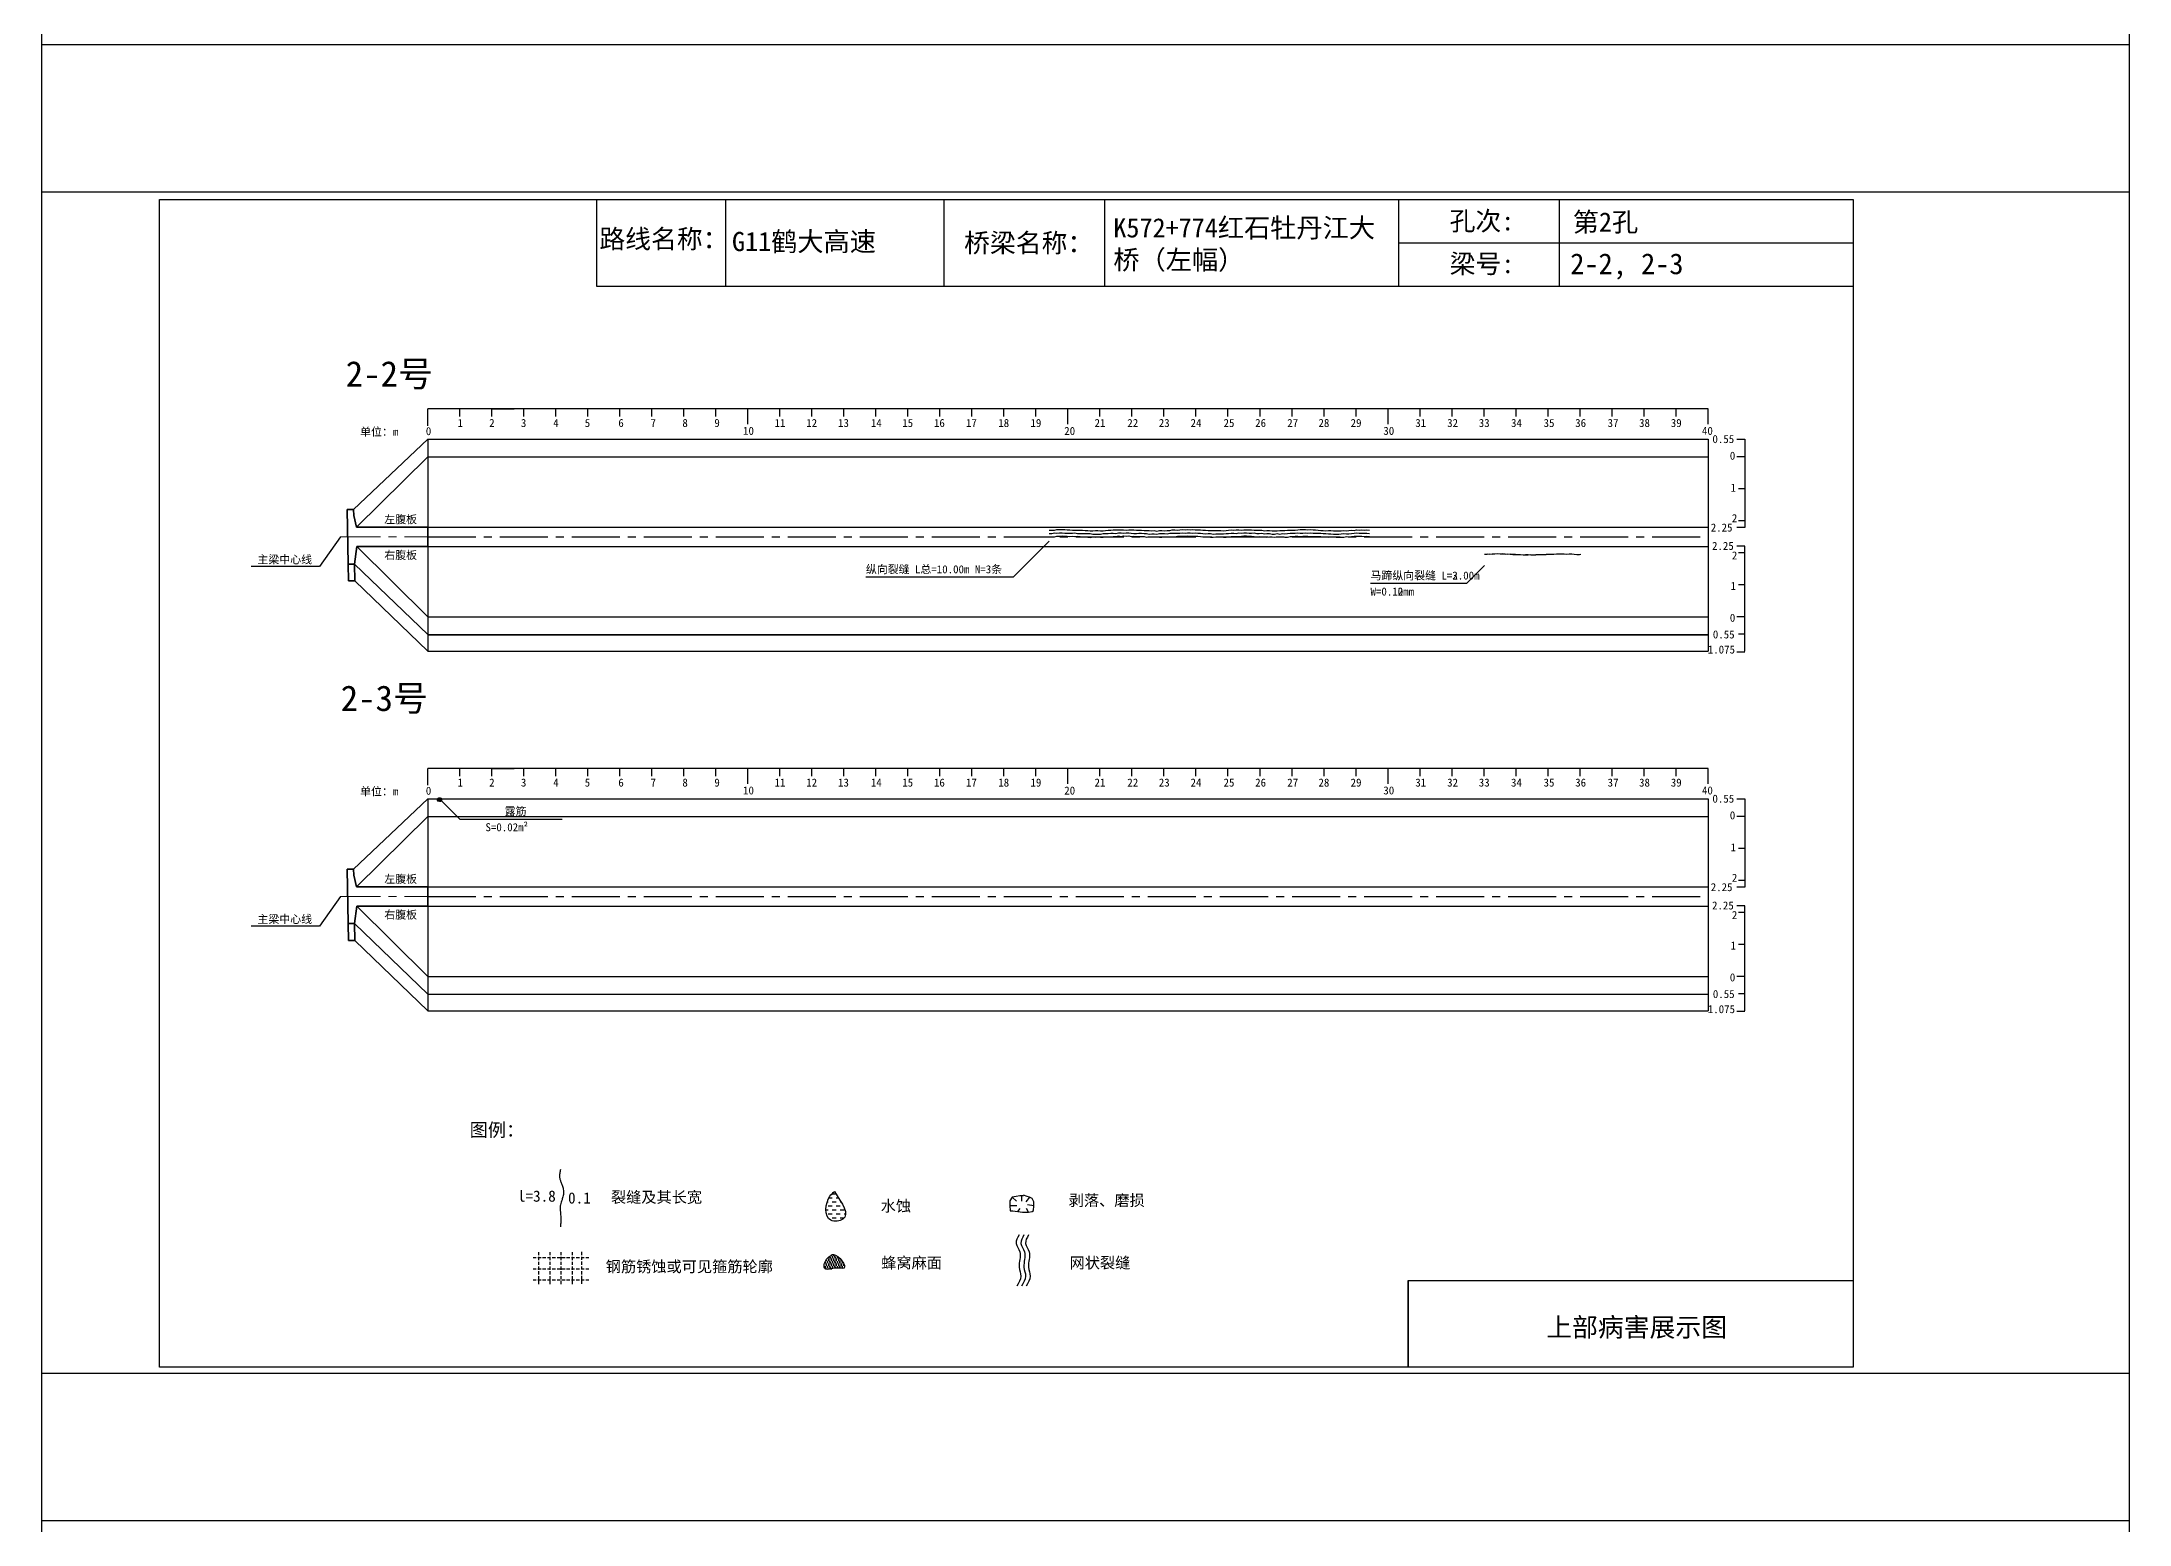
# Model space of a CAD drawing. Header units: millimetres. Extents: x -37 to 615, y -10473 to 23.
# Drawn here: x -37 to 615, y -1759 to -1296 of the extents above; entities that cross this region are included whole.
import ezdxf

# ---------------------------------------------------------------- set-up
doc = ezdxf.new("R2010")
doc.units = ezdxf.units.MM
for name, pattern in [('CENTER', [2, 1.25, -0.25, 0.25, -0.25]), ('CENTER2', [1.125, 0.75, -0.125, 0.125, -0.125]), ('DASHED', [0.75, 0.5, -0.25])]:
    doc.linetypes.add(name, pattern=pattern)
for name, color, linetype in [('加固措施', 7, 'Continuous'), ('图层1', 7, 'Continuous'), ('病害', 5, 'Continuous'), ('轮廓', 3, 'Continuous')]:
    doc.layers.add(name, color=color, linetype=linetype)
doc.layers.add('虚线', color=7, linetype='Continuous', lineweight=30)
doc.styles.get("Standard").update_dxf_attribs({"font": ''})
doc.styles.add('汉字', font='')
doc.styles.get('Standard').set_extended_font_data('SimSun')
doc.styles.get('汉字').set_extended_font_data('SimSun')
pattern_1 = [(0, (-2783.5002, -201.1734), (0.38480574, 0.76961148), [0, -0.76961148])]
pattern_2 = [(0, (-4794.9262, -487.88576), (0.38480574, 0.76961148), [0, -0.76961148])]
pattern_3 = [(0, (-2240.9707, -124.7498), (1.2467706, 1.2467706), [1.2467706, -1.2467706])]

# ---------------------------------------------------------------- blocks, each defined once
blk = doc.blocks.new('adfsd')
at = {"lineweight": -2, "ltscale": 0.5}
for p, q in [((1140.897, -3083.694), (1140.936, -3083.729)), ((1140.983, -3083.682), (1140.981, -3083.729)), ((1141.053, -3083.694), (1141.022, -3083.735)), ((1140.876, -3083.768), (1140.94, -3083.769)), ((1140.948, -3083.824), (1140.969, -3083.796)), ((1141.045, -3083.83), (1141.028, -3083.796)), ((1141.094, -3083.772), (1141.036, -3083.763))]:
    blk.add_line(p, q, dxfattribs=at)
blk.add_lwpolyline([(1141, -3083.682), (1140.967, -3083.682), (1140.934, -3083.69), (1140.897, -3083.694), (1140.876, -3083.727), (1140.876, -3083.768), (1140.88, -3083.818), (1140.905, -3083.818), (1140.991, -3083.83), (1141.045, -3083.83), (1141.078, -3083.822), (1141.09, -3083.814), (1141.094, -3083.772), (1141.094, -3083.735), (1141.078, -3083.707), (1141.053, -3083.694), (1141.033, -3083.69), (1141, -3083.678)], dxfattribs=at)
blk = doc.blocks.new('chi')
at = {"color": 0}
for p, q in [((1147.409, -3079.329), (1147.409, -3078.8)), ((1187.409, -3078.8), (1147.409, -3078.8)), ((1148.409, -3079.041), (1148.409, -3078.8)), ((1149.409, -3079.041), (1149.409, -3078.8)), ((1149.409, -3078.8), (1150.109, -3078.8)), ((1150.409, -3079.041), (1150.409, -3078.8)), ((1151.409, -3079.041), (1151.409, -3078.8)), ((1152.409, -3079.041), (1152.409, -3078.8)), ((1153.409, -3079.041), (1153.409, -3078.8)), ((1154.409, -3079.041), (1154.409, -3078.8)), ((1155.409, -3079.041), (1155.409, -3078.8)), ((1156.409, -3079.041), (1156.409, -3078.8)), ((1157.409, -3079.283), (1157.409, -3078.8)), ((1158.409, -3079.041), (1158.409, -3078.8)), ((1159.409, -3079.041), (1159.409, -3078.8)), ((1160.409, -3079.041), (1160.409, -3078.8)), ((1161.409, -3079.041), (1161.409, -3078.8)), ((1162.409, -3079.041), (1162.409, -3078.8)), ((1163.409, -3079.041), (1163.409, -3078.8)), ((1164.409, -3079.041), (1164.409, -3078.8)), ((1165.409, -3079.041), (1165.409, -3078.8)), ((1166.409, -3079.041), (1166.409, -3078.8)), ((1167.409, -3079.283), (1167.409, -3078.8)), ((1168.409, -3079.041), (1168.409, -3078.8)), ((1169.409, -3079.041), (1169.409, -3078.8)), ((1170.409, -3079.041), (1170.409, -3078.8)), ((1171.409, -3079.041), (1171.409, -3078.8)), ((1172.409, -3079.041), (1172.409, -3078.8)), ((1173.409, -3079.041), (1173.409, -3078.8)), ((1174.409, -3079.041), (1174.409, -3078.8)), ((1175.409, -3079.041), (1175.409, -3078.8)), ((1176.409, -3079.041), (1176.409, -3078.8)), ((1177.409, -3079.283), (1177.409, -3078.8)), ((1178.409, -3079.041), (1178.409, -3078.8)), ((1179.409, -3079.041), (1179.409, -3078.8)), ((1180.409, -3079.041), (1180.409, -3078.8)), ((1181.409, -3079.041), (1181.409, -3078.8)), ((1182.409, -3079.041), (1182.409, -3078.8)), ((1183.409, -3079.041), (1183.409, -3078.8)), ((1184.409, -3079.041), (1184.409, -3078.8)), ((1185.409, -3079.041), (1185.409, -3078.8)), ((1186.409, -3079.041), (1186.409, -3078.8)), ((1187.409, -3079.283), (1187.409, -3078.8))]:
    blk.add_line(p, q, dxfattribs=at)
for s, p in [('0', (1147.349, -3079.623)), ('1', (1148.339, -3079.368)), ('2', (1149.328, -3079.368)), ('3', (1150.319, -3079.368)), ('4', (1151.329, -3079.368)), ('5', (1152.313, -3079.368)), ('6', (1153.363, -3079.368)), ('7', (1154.37, -3079.368)), ('8', (1155.363, -3079.368)), ('9', (1156.363, -3079.368)), ('10', (1157.259, -3079.613)), ('11', (1158.242, -3079.368)), ('12', (1159.233, -3079.368)), ('13', (1160.227, -3079.368)), ('14', (1161.252, -3079.368)), ('15', (1162.233, -3079.368)), ('16', (1163.223, -3079.368)), ('17', (1164.224, -3079.368)), ('18', (1165.232, -3079.368)), ('19', (1166.238, -3079.368)), ('20', (1167.294, -3079.617)), ('21', (1168.24, -3079.368)), ('22', (1169.264, -3079.368)), ('23', (1170.247, -3079.368)), ('24', (1171.24, -3079.368)), ('25', (1172.271, -3079.368)), ('26', (1173.258, -3079.368)), ('27', (1174.261, -3079.368)), ('28', (1175.236, -3079.368)), ('29', (1176.24, -3079.368)), ('30', (1177.262, -3079.613)), ('31', (1178.261, -3079.368)), ('32', (1179.256, -3079.368)), ('33', (1180.243, -3079.368)), ('34', (1181.251, -3079.368)), ('35', (1182.269, -3079.368)), ('36', (1183.256, -3079.368)), ('37', (1184.269, -3079.368)), ('38', (1185.251, -3079.368)), ('39', (1186.242, -3079.368)), ('40', (1187.216, -3079.613))]:
    blk.add_text(s, height=0.25).set_placement(p)
blk = doc.blocks.new('kopp')
at = {"color": 0}
for p, q in [((1188.308, -3078.25), (1188.558, -3078.25)), ((1188.558, -3078.25), (1188.558, -3078.8)), ((1188.558, -3078.8), (1188.308, -3078.8)), ((1188.558, -3078.8), (1188.558, -3079.8)), ((1188.558, -3079.8), (1188.358, -3079.8)), ((1188.558, -3079.8), (1188.558, -3079.8)), ((1188.558, -3079.8), (1188.558, -3080.8)), ((1188.558, -3081.009), (1188.308, -3081.009)), ((1188.558, -3080.8), (1188.358, -3080.8)), ((1188.558, -3080.8), (1188.558, -3081.009)), ((1188.558, -3081.592), (1188.308, -3081.592)), ((1188.558, -3081.8), (1188.358, -3081.8)), ((1188.558, -3081.8), (1188.558, -3081.592)), ((1188.558, -3082.8), (1188.558, -3081.8)), ((1188.558, -3082.8), (1188.358, -3082.8)), ((1188.558, -3083.8), (1188.558, -3082.8)), ((1188.558, -3082.8), (1188.558, -3082.8)), ((1188.558, -3083.8), (1188.308, -3083.8)), ((1188.558, -3084.875), (1188.558, -3083.8)), ((1188.558, -3084.338), (1188.358, -3084.338)), ((1188.308, -3084.888), (1188.558, -3084.888))]:
    blk.add_line(p, q, dxfattribs=at)
for s, p in [('0.55', (1187.543, -3078.37)), ('0', (1188.086, -3078.891)), ('1', (1188.109, -3079.89)), ('2', (1188.15, -3080.842)), ('2.25', (1187.49, -3081.135)), ('2.25', (1187.53, -3081.708)), ('2', (1188.15, -3082.006)), ('1', (1188.109, -3082.959)), ('0', (1188.086, -3083.954)), ('0.55', (1187.556, -3084.474)), ('1.075', (1187.398, -3084.946))]:
    blk.add_text(s, height=0.25).set_placement(p)

msp = doc.modelspace()

# ---------------------------------------------------------------- hatches: boundary and pattern name
at = {"layer": '加固措施', "lineweight": -2}
h = msp.add_hatch(dxfattribs=at)
h.set_pattern_fill('DASH', color=256, scale=0.626645)
h.set_pattern_definition(pattern_3)
edge = h.paths.add_edge_path()
edge.add_spline(control_points=[(210.85, -1655.12), (210.36, -1655.55), (208.03, -1657.61), (207.41, -1665.1), (216.74, -1663.77), (213.29, -1658.7), (210.85, -1655.12)], knot_values=[0, 0, 0, 0, 3.237042, 15.187225, 21.182779, 35.601669, 35.601669, 35.601669, 35.601669], degree=3, periodic=0)
h = msp.add_hatch(dxfattribs=at)
h.set_pattern_fill('DASH', color=256, scale=0.626645)
h.set_pattern_definition(pattern_3)
edge = h.paths.add_edge_path()
edge.add_spline(control_points=[(210.85, -1655.12), (210.36, -1655.55), (208.03, -1657.61), (207.41, -1665.1), (216.74, -1663.77), (213.29, -1658.7), (210.85, -1655.12)], knot_values=[0, 0, 0, 0, 3.237042, 15.187225, 21.182779, 35.601669, 35.601669, 35.601669, 35.601669], degree=3, periodic=0)
h = msp.add_hatch(dxfattribs=at)
h.set_pattern_fill('DOTS', scale=0.696272)
h.set_pattern_definition(pattern_1)
edge = h.paths.add_edge_path()
edge.add_spline(control_points=[(210.19, -1674.78), (209.15, -1675.49), (207.68, -1676.51), (207.52, -1680.25), (211, -1678.53), (215.72, -1679.88), (212.21, -1674.7), (210.31, -1674.78), (210.19, -1674.78)], knot_values=[0, 0, 0, 0, 5.205471, 7.397577, 12.944796, 16.169923, 23.88441, 24.400432, 24.400432, 24.400432, 24.400432], degree=3, periodic=0)
h = msp.add_hatch(dxfattribs=at)
h.set_pattern_fill('DOTS', scale=0.696272)
h.set_pattern_definition(pattern_1)
edge = h.paths.add_edge_path()
edge.add_spline(control_points=[(210.19, -1674.78), (209.15, -1675.49), (207.68, -1676.51), (207.52, -1680.25), (211, -1678.53), (215.72, -1679.88), (212.21, -1674.7), (210.31, -1674.78), (210.19, -1674.78)], knot_values=[0, 0, 0, 0, 5.205471, 7.397577, 12.944796, 16.169923, 23.88441, 24.400432, 24.400432, 24.400432, 24.400432], degree=3, periodic=0)
at = {"layer": '病害', "lineweight": -2}
h = msp.add_hatch(dxfattribs=at)
h.set_pattern_fill('DOTS', color=4, scale=0.696272, style=0)
h.set_pattern_definition(pattern_2)
edge = h.paths.add_edge_path()
edge.add_spline(control_points=[(210.19, -1674.78), (209.15, -1675.49), (207.68, -1676.51), (207.52, -1680.25), (211, -1678.53), (215.72, -1679.88), (212.21, -1674.7), (210.31, -1674.78), (210.19, -1674.78)], knot_values=[0, 0, 0, 0, 1.041094, 1.479515, 2.588959, 3.233985, 4.776882, 4.880086, 4.880086, 4.880086, 4.880086], degree=3, periodic=0)
h = msp.add_hatch(dxfattribs=at)
h.set_pattern_fill('DOTS', color=4, scale=0.696272, style=0)
h.set_pattern_definition(pattern_2)
edge = h.paths.add_edge_path()
edge.add_spline(control_points=[(210.19, -1674.78), (209.15, -1675.49), (207.68, -1676.51), (207.52, -1680.25), (211, -1678.53), (215.72, -1679.88), (212.21, -1674.7), (210.31, -1674.78), (210.19, -1674.78)], knot_values=[0, 0, 0, 0, 1.041094, 1.479515, 2.588959, 3.233985, 4.776882, 4.880086, 4.880086, 4.880086, 4.880086], degree=3, periodic=0)

# ---------------------------------------------------------------- linework, layer by layer
at = {"color": 0, "linetype": 'ByBlock'}
for p, q in [((0, -1345.15), (529.17, -1345.15)), ((0, -1710), (0, -1345.15)), ((136.5, -1345.15), (136.5, -1372.28)), ((245.1, -1345.15), (245.1, -1372.28)), ((387.13, -1345.15), (387.13, -1372.28)), ((437.29, -1345.21), (437.29, -1372.34)), ((529.17, -1345.15), (529.17, -1710)), ((136.5, -1372.28), (529.17, -1372.28)), ((390.12, -1710), (390.12, -1682.88)), ((390.12, -1682.88), (529.17, -1682.88)), ((529.17, -1710), (0, -1710))]:
    msp.add_line(p, q, dxfattribs=at)
at = {"color": 0}
for p, q in [((60.65, -1442.07), (83.82, -1420.07)), ((83.82, -1420.07), (83.82, -1486.32)), ((83.82, -1420.07), (483.82, -1420.07)), ((483.82, -1420.07), (483.82, -1486.32)), ((61.57, -1447.57), (83.82, -1425.57)), ((83.82, -1447.57), (483.82, -1447.57)), ((483.82, -1447.57), (483.82, -1450.57)), ((56.57, -1450.57), (49.96, -1459.83)), ((61.64, -1453.57), (83.82, -1475.57)), ((83.82, -1453.57), (483.82, -1453.57)), ((49.96, -1459.83), (28.63, -1459.83)), ((60.99, -1459.07), (83.82, -1481.07)), ((61.09, -1464.32), (83.82, -1486.32)), ((83.82, -1475.57), (483.82, -1475.57)), ((83.82, -1481.07), (483.82, -1481.07)), ((83.82, -1481.19), (483.82, -1481.19)), ((83.82, -1486.32), (483.82, -1486.32)), ((60.65, -1554.41), (83.82, -1532.41)), ((83.82, -1532.41), (83.82, -1598.66)), ((83.82, -1532.41), (483.82, -1532.41)), ((483.82, -1532.41), (483.82, -1598.66)), ((61.57, -1559.92), (83.82, -1537.91)), ((83.82, -1537.91), (483.82, -1537.91)), ((56.57, -1562.91), (49.96, -1572.17)), ((83.82, -1559.91), (483.82, -1559.91)), ((483.82, -1559.91), (483.82, -1562.91)), ((60.99, -1571.41), (83.82, -1593.41)), ((61.64, -1565.91), (83.82, -1587.91)), ((83.82, -1565.91), (483.82, -1565.91)), ((49.96, -1572.17), (28.63, -1572.17)), ((61.09, -1576.66), (83.82, -1598.66)), ((83.82, -1587.91), (483.82, -1587.91)), ((83.82, -1593.41), (483.82, -1593.41)), ((83.82, -1598.66), (483.82, -1598.66))]:
    msp.add_line(p, q, dxfattribs=at)
msp.add_line((83.82, -1425.57), (483.82, -1425.57))
at = {"color": 1, "linetype": 'CENTER2', "ltscale": 20}
for p, q in [((83.82, -1450.57), (483.82, -1450.57)), ((83.82, -1562.91), (483.82, -1562.91))]:
    msp.add_line(p, q, dxfattribs=at)
at = {"color": 1, "linetype": 'DASHED'}
for p, q in [((86.8, -1532.41), (88.19, -1532.41)), ((87.15, -1533.13), (87.15, -1532.16)), ((87.5, -1533.13), (87.5, -1532.16)), ((87.85, -1533.13), (87.85, -1532.16)), ((86.8, -1532.65), (88.19, -1532.65)), ((86.8, -1532.89), (88.19, -1532.89))]:
    msp.add_line(p, q, dxfattribs=at)
at = {"color": 7}
for p, q in [((86.93, -1532.27), (87.18, -1532.49)), ((87.48, -1532.19), (87.47, -1532.49)), ((87.93, -1532.27), (87.73, -1532.53)), ((86.8, -1532.74), (87.21, -1532.75)), ((87.26, -1533.1), (87.39, -1532.92)), ((87.88, -1533.13), (87.77, -1532.92)), ((88.19, -1532.77), (87.82, -1532.71))]:
    msp.add_line(p, q, dxfattribs=at)
at = {"color": 1, "linetype": 'DASHED', "ltscale": 2}
for p, q in [((116.71, -1675.75), (134.11, -1675.75)), ((116.71, -1675.75), (134.11, -1675.75)), ((118.45, -1674.01), (118.45, -1684.45)), ((118.45, -1674.01), (118.45, -1684.45)), ((121.93, -1674.01), (121.93, -1684.45)), ((121.93, -1674.01), (121.93, -1684.45)), ((125.41, -1674.01), (125.41, -1684.45)), ((125.41, -1674.01), (125.41, -1684.45)), ((128.89, -1674.01), (128.89, -1684.45)), ((128.89, -1674.01), (128.89, -1684.45)), ((131.87, -1673.98), (131.87, -1684.43)), ((131.87, -1673.98), (131.87, -1684.43)), ((116.71, -1679.23), (134.11, -1679.23)), ((116.71, -1679.23), (134.11, -1679.23)), ((116.71, -1682.71), (134.11, -1682.71)), ((116.71, -1682.71), (134.11, -1682.71))]:
    msp.add_line(p, q, dxfattribs=at)
at = {"color": 3, "linetype": 'ByBlock'}
for points in [[(-36.77, -881.81), (615.38, -881.81), (615.38, -1342.93), (-36.77, -1342.93)], [(-36.77, -1296.81), (615.38, -1296.81), (615.38, -1757.93), (-36.77, -1757.93)], [(-36.77, -1711.81), (615.38, -1711.81), (615.38, -2172.93), (-36.77, -2172.93)]]:
    msp.add_lwpolyline(points, close=True, dxfattribs=at)
at = {"color": 7}
for points in [[(278, -1451.89), (266.69, -1463.21), (220.69, -1463.21)], [(278, -1448.54), (278.8, -1448.54), (279.6, -1448.44), (280.4, -1448.3), (281.2, -1448.33), (282, -1448.27), (282.8, -1448.33), (283.6, -1448.4), (284.4, -1448.36), (285.2, -1448.5), (286, -1448.47), (286.8, -1448.48), (287.6, -1448.49), (288.4, -1448.52), (289.2, -1448.59), (290, -1448.63), (290.8, -1448.69), (291.6, -1448.65), (292.4, -1448.57), (293.2, -1448.58), (294, -1448.69), (294.8, -1448.68), (295.6, -1448.56), (296.4, -1448.5), (297.2, -1448.52), (298, -1448.38), (298.8, -1448.36), (299.6, -1448.35), (300.4, -1448.42), (301.2, -1448.41), (302, -1448.45), (302.8, -1448.41), (303.6, -1448.39), (304.4, -1448.34), (305.2, -1448.53), (306, -1448.5), (306.8, -1448.5), (307.6, -1448.63), (308.4, -1448.56), (309.2, -1448.63), (310, -1448.69), (310.8, -1448.62), (311.6, -1448.75), (312.4, -1448.58), (313.2, -1448.56), (314, -1448.66), (314.8, -1448.56), (315.6, -1448.57), (316.4, -1448.37), (317.2, -1448.42), (318, -1448.49), (318.8, -1448.42), (319.6, -1448.29), (320.4, -1448.36), (321.2, -1448.29), (322, -1448.34), (322.8, -1448.3), (323.6, -1448.41), (324.4, -1448.37), (325.2, -1448.43), (326, -1448.52), (326.8, -1448.54), (327.6, -1448.61), (328.4, -1448.57), (329.2, -1448.64), (330, -1448.57), (330.8, -1448.59), (331.6, -1448.63), (332.4, -1448.65), (333.2, -1448.62), (334, -1448.5), (334.8, -1448.43), (335.6, -1448.44), (336.4, -1448.39), (337.2, -1448.43), (338, -1448.45), (338.8, -1448.39), (339.6, -1448.4), (340.4, -1448.4), (341.2, -1448.37), (342, -1448.48), (342.8, -1448.5), (343.6, -1448.44), (344.4, -1448.48), (345.2, -1448.65), (346, -1448.61), (346.8, -1448.61), (347.6, -1448.66), (348.4, -1448.71), (349.2, -1448.66), (350, -1448.55), (350.8, -1448.6), (351.6, -1448.55), (352.4, -1448.48), (353.2, -1448.46), (354, -1448.49), (354.8, -1448.53), (355.6, -1448.43), (356.4, -1448.32), (357.2, -1448.29), (358, -1448.26), (358.8, -1448.37), (359.6, -1448.32), (360.4, -1448.38), (361.2, -1448.4), (362, -1448.52), (362.8, -1448.55), (363.6, -1448.55), (364.4, -1448.67), (365.2, -1448.64), (366, -1448.59), (366.8, -1448.66), (367.6, -1448.72), (368.4, -1448.65), (369.2, -1448.7), (370, -1448.58), (370.8, -1448.66), (371.6, -1448.55), (372.4, -1448.48), (373.2, -1448.55), (374, -1448.39), (374.8, -1448.46), (375.6, -1448.37), (376.4, -1448.44), (377.2, -1448.37), (378, -1448.5)], [(278, -1449.56), (278.8, -1449.5), (279.6, -1449.37), (280.4, -1449.42), (281.2, -1449.32), (282, -1449.29), (282.8, -1449.4), (283.6, -1449.44), (284.4, -1449.47), (285.2, -1449.39), (286, -1449.33), (286.8, -1449.5), (287.6, -1449.48), (288.4, -1449.49), (289.2, -1449.55), (290, -1449.56), (290.8, -1449.55), (291.6, -1449.71), (292.4, -1449.75), (293.2, -1449.71), (294, -1449.7), (294.8, -1449.56), (295.6, -1449.55), (296.4, -1449.58), (297.2, -1449.44), (298, -1449.39), (298.8, -1449.48), (299.6, -1449.36), (300.4, -1449.31), (301.2, -1449.43), (302, -1449.29), (302.8, -1449.27), (303.6, -1449.46), (304.4, -1449.51), (305.2, -1449.49), (306, -1449.45), (306.8, -1449.43), (307.6, -1449.58), (308.4, -1449.55), (309.2, -1449.71), (310, -1449.6), (310.8, -1449.62), (311.6, -1449.73), (312.4, -1449.58), (313.2, -1449.54), (314, -1449.56), (314.8, -1449.62), (315.6, -1449.41), (316.4, -1449.41), (317.2, -1449.46), (318, -1449.41), (318.8, -1449.4), (319.6, -1449.35), (320.4, -1449.38), (321.2, -1449.29), (322, -1449.31), (322.8, -1449.47), (323.6, -1449.33), (324.4, -1449.44), (325.2, -1449.44), (326, -1449.5), (326.8, -1449.59), (327.6, -1449.56), (328.4, -1449.54), (329.2, -1449.69), (330, -1449.59), (330.8, -1449.63), (331.6, -1449.63), (332.4, -1449.61), (333.2, -1449.52), (334, -1449.57), (334.8, -1449.42), (335.6, -1449.38), (336.4, -1449.5), (337.2, -1449.31), (338, -1449.41), (338.8, -1449.36), (339.6, -1449.33), (340.4, -1449.38), (341.2, -1449.47), (342, -1449.34), (342.8, -1449.51), (343.6, -1449.54), (344.4, -1449.46), (345.2, -1449.59), (346, -1449.52), (346.8, -1449.58), (347.6, -1449.69), (348.4, -1449.75), (349.2, -1449.56), (350, -1449.72), (350.8, -1449.57), (351.6, -1449.59), (352.4, -1449.5), (353.2, -1449.47), (354, -1449.44), (354.8, -1449.43), (355.6, -1449.34), (356.4, -1449.46), (357.2, -1449.41), (358, -1449.31), (358.8, -1449.39), (359.6, -1449.35), (360.4, -1449.4), (361.2, -1449.42), (362, -1449.47), (362.8, -1449.45), (363.6, -1449.57), (364.4, -1449.53), (365.2, -1449.65), (366, -1449.68), (366.8, -1449.72), (367.6, -1449.71), (368.4, -1449.72), (369.2, -1449.62), (370, -1449.55), (370.8, -1449.63), (371.6, -1449.59), (372.4, -1449.5), (373.2, -1449.41), (374, -1449.32), (374.8, -1449.38), (375.6, -1449.41), (376.4, -1449.43), (377.2, -1449.41), (378, -1449.5)], [(278, -1450.55), (278.8, -1450.52), (279.6, -1450.52), (280.4, -1450.39), (281.2, -1450.41), (282, -1450.26), (282.8, -1450.34), (283.6, -1450.32), (284.4, -1450.45), (285.2, -1450.32), (286, -1450.43), (286.8, -1450.39), (287.6, -1450.49), (288.4, -1450.55), (289.2, -1450.6), (290, -1450.68), (290.8, -1450.73), (291.6, -1450.56), (292.4, -1450.65), (293.2, -1450.58), (294, -1450.64), (294.8, -1450.68), (295.6, -1450.53), (296.4, -1450.61), (297.2, -1450.55), (298, -1450.43), (298.8, -1450.45), (299.6, -1450.28), (300.4, -1450.44), (301.2, -1450.3), (302, -1450.33), (302.8, -1450.3), (303.6, -1450.44), (304.4, -1450.41), (305.2, -1450.46), (306, -1450.5), (306.8, -1450.45), (307.6, -1450.47), (308.4, -1450.64), (309.2, -1450.6), (310, -1450.62), (310.8, -1450.6), (311.6, -1450.56), (312.4, -1450.69), (313.2, -1450.67), (314, -1450.55), (314.8, -1450.61), (315.6, -1450.57), (316.4, -1450.55), (317.2, -1450.53), (318, -1450.41), (318.8, -1450.35), (319.6, -1450.4), (320.4, -1450.4), (321.2, -1450.31), (322, -1450.33), (322.8, -1450.4), (323.6, -1450.39), (324.4, -1450.38), (325.2, -1450.45), (326, -1450.52), (326.8, -1450.55), (327.6, -1450.52), (328.4, -1450.65), (329.2, -1450.64), (330, -1450.62), (330.8, -1450.56), (331.6, -1450.56), (332.4, -1450.68), (333.2, -1450.63), (334, -1450.57), (334.8, -1450.44), (335.6, -1450.43), (336.4, -1450.46), (337.2, -1450.46), (338, -1450.33), (338.8, -1450.31), (339.6, -1450.26), (340.4, -1450.36), (341.2, -1450.38), (342, -1450.49), (342.8, -1450.53), (343.6, -1450.49), (344.4, -1450.56), (345.2, -1450.61), (346, -1450.68), (346.8, -1450.53), (347.6, -1450.57), (348.4, -1450.63), (349.2, -1450.56), (350, -1450.54), (350.8, -1450.58), (351.6, -1450.63), (352.4, -1450.64), (353.2, -1450.46), (354, -1450.48), (354.8, -1450.4), (355.6, -1450.32), (356.4, -1450.44), (357.2, -1450.34), (358, -1450.32), (358.8, -1450.36), (359.6, -1450.45), (360.4, -1450.42), (361.2, -1450.46), (362, -1450.43), (362.8, -1450.43), (363.6, -1450.57), (364.4, -1450.54), (365.2, -1450.65), (366, -1450.54), (366.8, -1450.58), (367.6, -1450.64), (368.4, -1450.65), (369.2, -1450.66), (370, -1450.64), (370.8, -1450.48), (371.6, -1450.55), (372.4, -1450.49), (373.2, -1450.36), (374, -1450.39), (374.8, -1450.38), (375.6, -1450.38), (376.4, -1450.42), (377.2, -1450.38), (378, -1450.5)], [(414, -1459.5), (408.34, -1465.16), (378.34, -1465.16)], [(414, -1459.5), (408.34, -1465.16), (378.34, -1465.16)], [(414, -1455.98), (414.8, -1455.96), (415.6, -1455.9), (416.4, -1455.98), (417.2, -1455.89), (418, -1455.8), (418.8, -1455.89), (419.6, -1455.84), (420.4, -1455.98), (421.2, -1455.83), (422, -1455.94), (422.8, -1456.05), (423.6, -1456.1), (424.4, -1456.06), (425.2, -1456.1), (426, -1456.22), (426.8, -1456.06), (427.6, -1456.09), (428.4, -1456.18), (429.2, -1456.24), (430, -1456.08), (430.8, -1456.12), (431.6, -1456.04), (432.4, -1456.05), (433.2, -1456.05), (434, -1456.03)], [(414, -1455.96), (414.8, -1455.89), (415.6, -1456), (416.4, -1455.91), (417.2, -1455.92), (418, -1455.8), (418.8, -1455.88), (419.6, -1455.81), (420.4, -1455.83), (421.2, -1455.97), (422, -1455.9), (422.8, -1456.01), (423.6, -1455.95), (424.4, -1456.07), (425.2, -1456.05), (426, -1456.18), (426.8, -1456.2), (427.6, -1456.16), (428.4, -1456.08), (429.2, -1456.17), (430, -1456.22), (430.8, -1456.11), (431.6, -1456.12), (432.4, -1456.04), (433.2, -1456), (434, -1455.98), (434.8, -1455.97), (435.6, -1455.97), (436.4, -1455.85), (437.2, -1455.86), (438, -1455.93), (438.8, -1455.83), (439.6, -1456), (440.4, -1455.89), (441.2, -1455.93), (442, -1455.95), (442.8, -1456.08), (443.6, -1456.06), (444, -1456.03)], [(87.59, -1532.19), (87.38, -1532.19), (87.17, -1532.24), (86.93, -1532.27), (86.8, -1532.48), (86.8, -1532.74), (86.83, -1533.06), (86.98, -1533.06), (87.54, -1533.13), (87.88, -1533.13), (88.09, -1533.08), (88.17, -1533.03), (88.19, -1532.77), (88.19, -1532.53), (88.09, -1532.35), (87.93, -1532.27), (87.8, -1532.24), (87.59, -1532.16)], [(88.19, -1533.13), (93.85, -1538.79), (125.85, -1538.79)]]:
    msp.add_lwpolyline(points, dxfattribs=at)
for points in [[(268.59, -1668.64), (268.08, -1669.53), (267.03, -1671.33), (269.71, -1674.45), (267.97, -1678.1), (269.63, -1681.74), (268.46, -1683.65), (267.82, -1684.69)], [(268.59, -1668.64), (268.08, -1669.53), (267.03, -1671.33), (269.71, -1674.45), (267.97, -1678.1), (269.63, -1681.74), (268.46, -1683.65), (267.82, -1684.69)], [(270.07, -1668.64), (269.55, -1669.53), (268.51, -1671.33), (271.18, -1674.45), (269.44, -1678.1), (271.1, -1681.74), (269.94, -1683.65), (269.3, -1684.69)], [(270.07, -1668.64), (269.55, -1669.53), (268.51, -1671.33), (271.18, -1674.45), (269.44, -1678.1), (271.1, -1681.74), (269.94, -1683.65), (269.3, -1684.69)], [(271.52, -1668.64), (271, -1669.53), (269.96, -1671.33), (272.63, -1674.45), (270.89, -1678.1), (272.55, -1681.74), (271.39, -1683.65), (270.75, -1684.69)], [(271.52, -1668.64), (271, -1669.53), (269.96, -1671.33), (272.63, -1674.45), (270.89, -1678.1), (272.55, -1681.74), (271.39, -1683.65), (270.75, -1684.69)]]:
    msp.add_open_spline(points, degree=3, knots=[0, 0, 0, 0, 2.808133, 5.677796, 10.461234, 13.324406, 16.732801, 16.732801, 16.732801, 16.732801])
at = {"lineweight": -2}
msp.add_open_spline([(210.19, -1674.78), (209.15, -1675.49), (207.68, -1676.51), (207.52, -1680.25), (211, -1678.53), (215.72, -1679.88), (212.21, -1674.7), (210.31, -1674.78), (210.19, -1674.78)], degree=3, knots=[0, 0, 0, 0, 3.624423, 5.150725, 9.013098, 11.258664, 16.630045, 16.989336, 16.989336, 16.989336, 16.989336], dxfattribs=at)
msp.add_open_spline([(210.19, -1674.78), (209.15, -1675.49), (207.68, -1676.51), (207.52, -1680.25), (211, -1678.53), (215.72, -1679.88), (212.21, -1674.7), (210.31, -1674.78), (210.19, -1674.78)], degree=3, knots=[0, 0, 0, 0, 3.624423, 5.150725, 9.013098, 11.258664, 16.630045, 16.989336, 16.989336, 16.989336, 16.989336], dxfattribs=at)
at = {"layer": '加固措施', "lineweight": -2}
msp.add_open_spline([(210.85, -1655.12), (210.36, -1655.55), (208.03, -1657.61), (207.41, -1665.1), (216.74, -1663.77), (213.29, -1658.7), (210.85, -1655.12)], degree=3, knots=[0, 0, 0, 0, 2.028466, 9.51698, 13.274057, 22.309569, 22.309569, 22.309569, 22.309569], dxfattribs=at)
msp.add_open_spline([(210.85, -1655.12), (210.36, -1655.55), (208.03, -1657.61), (207.41, -1665.1), (216.74, -1663.77), (213.29, -1658.7), (210.85, -1655.12)], degree=3, knots=[0, 0, 0, 0, 2.028466, 9.51698, 13.274057, 22.309569, 22.309569, 22.309569, 22.309569], dxfattribs=at)
at = {"layer": '图层1', "lineweight": -2}
msp.add_open_spline([(125.25, -1648.18), (125.22, -1648.39), (125.18, -1648.61), (125.07, -1649.25), (125.02, -1649.65), (124.99, -1650.22), (125, -1650.4), (125.02, -1650.69), (125.03, -1650.79), (125.06, -1651), (125.09, -1651.11), (125.19, -1651.49), (125.29, -1651.79), (125.54, -1652.43), (125.69, -1652.78), (125.96, -1653.54), (126.09, -1653.96), (126.21, -1654.66), (126.24, -1654.94), (126.25, -1655.49), (126.23, -1655.75), (126.16, -1656.26), (126.11, -1656.5), (126, -1656.97), (125.93, -1657.19), (125.76, -1657.75), (125.64, -1658.07), (125.45, -1658.67), (125.36, -1658.96), (125.27, -1659.34), (125.24, -1659.46), (125.21, -1659.68), (125.2, -1659.77), (125.18, -1659.97), (125.17, -1660.08), (125.17, -1660.46), (125.18, -1660.75), (125.23, -1661.38), (125.27, -1661.71), (125.33, -1662.3), (125.35, -1662.54), (125.38, -1663), (125.39, -1663.22), (125.4, -1663.64), (125.4, -1663.84), (125.39, -1664.46), (125.37, -1664.86), (125.32, -1665.55), (125.3, -1665.85), (125.27, -1666.15)], degree=3, knots=[0, 0, 0, 0, 0.93103, 0.93103, 2.904338, 2.904338, 3.933552, 3.933552, 4.598026, 4.598026, 5.2625, 5.2625, 6.799065, 6.799065, 8.335629, 8.335629, 9.872194, 9.872194, 10.744529, 10.744529, 11.616864, 11.616864, 12.4892, 12.4892, 13.361535, 13.361535, 14.755665, 14.755665, 16.149795, 16.149795, 16.835641, 16.835641, 17.410365, 17.410365, 17.98509, 17.98509, 19.45733, 19.45733, 20.929571, 20.929571, 21.910052, 21.910052, 22.722819, 22.722819, 23.535585, 23.535585, 25.161117, 25.161117, 26.428502, 26.428502, 26.428502, 26.428502], dxfattribs=at)
msp.add_open_spline([(125.25, -1648.18), (125.22, -1648.39), (125.18, -1648.61), (125.07, -1649.25), (125.02, -1649.65), (124.99, -1650.22), (125, -1650.4), (125.02, -1650.69), (125.03, -1650.79), (125.06, -1651), (125.09, -1651.11), (125.19, -1651.49), (125.29, -1651.79), (125.54, -1652.43), (125.69, -1652.78), (125.96, -1653.54), (126.09, -1653.96), (126.21, -1654.66), (126.24, -1654.94), (126.25, -1655.49), (126.23, -1655.75), (126.16, -1656.26), (126.11, -1656.5), (126, -1656.97), (125.93, -1657.19), (125.76, -1657.75), (125.64, -1658.07), (125.45, -1658.67), (125.36, -1658.96), (125.27, -1659.34), (125.24, -1659.46), (125.21, -1659.68), (125.2, -1659.77), (125.18, -1659.97), (125.17, -1660.08), (125.17, -1660.46), (125.18, -1660.75), (125.23, -1661.38), (125.27, -1661.71), (125.33, -1662.3), (125.35, -1662.54), (125.38, -1663), (125.39, -1663.22), (125.4, -1663.64), (125.4, -1663.84), (125.39, -1664.46), (125.37, -1664.86), (125.32, -1665.55), (125.3, -1665.85), (125.27, -1666.15)], degree=3, knots=[0, 0, 0, 0, 0.93103, 0.93103, 2.904338, 2.904338, 3.933552, 3.933552, 4.598026, 4.598026, 5.2625, 5.2625, 6.799065, 6.799065, 8.335629, 8.335629, 9.872194, 9.872194, 10.744529, 10.744529, 11.616864, 11.616864, 12.4892, 12.4892, 13.361535, 13.361535, 14.755665, 14.755665, 16.149795, 16.149795, 16.835641, 16.835641, 17.410365, 17.410365, 17.98509, 17.98509, 19.45733, 19.45733, 20.929571, 20.929571, 21.910052, 21.910052, 22.722819, 22.722819, 23.535585, 23.535585, 25.161117, 25.161117, 26.428502, 26.428502, 26.428502, 26.428502], dxfattribs=at)
at = {"layer": '病害', "color": 5}
for p, q in [((136.5, -1345.15), (136.5, -1372.28)), ((245.1, -1345.15), (245.1, -1372.28)), ((387.13, -1345.15), (387.13, -1372.28)), ((529.17, -1345.15), (529.17, -1372.28)), ((136.5, -1372.28), (386.58, -1372.28)), ((386.58, -1372.28), (529.17, -1372.28)), ((390.12, -1682.88), (529.17, -1682.88)), ((390.12, -1682.88), (390.12, -1710)), ((529.17, -1682.88), (529.17, -1710))]:
    msp.add_line(p, q, dxfattribs=at)
at = {"layer": '病害', "color": 0}
for p, q in [((176.83, -1345.15), (176.83, -1372.28)), ((295.25, -1345.15), (295.25, -1372.28)), ((387.14, -1358.77), (529.17, -1358.77))]:
    msp.add_line(p, q, dxfattribs=at)
at = {"layer": '虚线', "linetype": 'CENTER', "lineweight": 18, "ltscale": 10}
for p, q in [((56.57, -1450.57), (83.82, -1450.57)), ((56.57, -1562.91), (83.82, -1562.91))]:
    msp.add_line(p, q, dxfattribs=at)
at = {"layer": '轮廓', "color": 5, "lineweight": 35}
for p, q in [((58.99, -1459.07), (58.65, -1442.07)), ((58.65, -1442.07), (60.65, -1442.07)), ((60.69, -1443.95), (60.65, -1442.07)), ((61.57, -1447.57), (60.69, -1443.95)), ((83.82, -1447.57), (61.57, -1447.57)), ((83.82, -1453.57), (83.82, -1447.57)), ((60.99, -1459.07), (61.63, -1453.57)), ((83.82, -1453.57), (61.63, -1453.57)), ((58.99, -1459.07), (60.99, -1459.07)), ((59.09, -1464.32), (58.99, -1459.07)), ((61.09, -1464.32), (60.99, -1459.07)), ((59.09, -1464.32), (61.09, -1464.32)), ((58.99, -1571.41), (58.65, -1554.41)), ((58.65, -1554.41), (60.65, -1554.41)), ((60.69, -1556.29), (60.65, -1554.41)), ((61.57, -1559.92), (60.69, -1556.29)), ((83.82, -1559.92), (61.57, -1559.92)), ((83.82, -1565.92), (83.82, -1559.92)), ((58.99, -1571.41), (60.99, -1571.41)), ((59.09, -1576.66), (58.99, -1571.41)), ((60.99, -1571.41), (61.63, -1565.91)), ((61.09, -1576.66), (60.99, -1571.41)), ((83.82, -1565.91), (61.63, -1565.91)), ((59.09, -1576.66), (61.09, -1576.66))]:
    msp.add_line(p, q, dxfattribs=at)

# ---------------------------------------------------------------- block references
for name, p, xscale, yscale, zscale in [('chi', (-11390.27, 29377.43), 9.999999999994273, 9.999999999994273, 9.999999999994273), ('kopp', (-11390.27, 29362.43), 9.999999999994273, 9.999999999994273, 9.999999999994273), ('chi', (-11390.27, 29265.09), 9.999999999994273, 9.999999999994273, 9.999999999994273), ('kopp', (-11390.27, 29250.09), 9.999999999994273, 9.999999999994273, 9.999999999994273), ('adfsd', (-39452.38, 105697.64), 34.81359766870787, 34.81359766870787, 34.81359766870787), ('adfsd', (-39452.38, 105697.64), 34.81359766870787, 34.81359766870787, 34.81359766870787)]:
    msp.add_blockref(name, p, dxfattribs=dict(xscale=xscale, yscale=yscale, zscale=zscale))

# ---------------------------------------------------------------- texts
for s, p in [('单位：m', (62.7, -1419.01)), ('左腹板', (70.24, -1446.36)), ('主梁中心线', (30.63, -1458.92)), ('右腹板', (70.24, -1457.53)), ('单位：m', (62.7, -1531.35)), ('左腹板', (70.24, -1558.7)), ('主梁中心线', (30.63, -1571.27)), ('右腹板', (70.24, -1569.87))]:
    msp.add_text(s, height=2.5).set_placement(p)
at = {"color": 7}
for s, p in [('纵向裂缝 L总=10.00m N=3条', (220.69, -1461.96)), ('W=0.12mm', (378.34, -1468.91)), ('W=0.10mm', (378.34, -1468.91)), ('马蹄纵向裂缝 L=2.00m', (378.34, -1463.91)), ('马蹄纵向裂缝 L=3.00m', (378.34, -1463.91)), ('露筋', (107.85, -1537.54)), ('S=0.02m²', (101.85, -1542.54))]:
    msp.add_text(s, height=2.5, dxfattribs=at).set_placement(p)
at = {"linetype": 'ByBlock', "attachment_point": 1, "style": '汉字'}
for s, insert, char_height, width in [('{\\C0;第2孔}', (441.52, -1349.22), 6, 77.4135), ('{\\C0;G11鹤大高速}', (178.87, -1355.32), 6, 62.8604), ('K572+774红石牡丹江大桥（左幅）', (298, -1351.03), 6, 87.5474), ('{\\C0;2-2, 2-3}', (440.75, -1362.02), 6.5, 84.1186), ('{\\C0;2-2号}', (58.2, -1395.66), 8, 49.3496), ('{\\C0;2-3号}', (56.63, -1496.99), 8, 49.3496)]:
    msp.add_mtext(s, dxfattribs=dict(at, insert=insert, char_height=char_height, width=width))
at = {"layer": '图层1', "style": '汉字'}
for s, p in [('孔次:', (403.05, -1354.84)), ('路线名称：', (137.42, -1360.46)), ('桥梁名称：', (251.38, -1361.71)), ('梁号:', (403.08, -1368.2)), ('上部病害展示图', (433.23, -1700.44))]:
    msp.add_text(s, height=5.918, dxfattribs=at).set_placement(p)
at = {"layer": '图层1', "lineweight": -2, "attachment_point": 1}
for s, insert, char_height in [('图例：', (96.91, -1633.77), 4.178), ('图例：', (96.91, -1633.77), 4.178), ('l=3.8', (111.98, -1654.79), 3.481), ('l=3.8', (111.98, -1654.79), 3.481), ('0.1', (127.65, -1655.37), 3.481), ('0.1', (127.65, -1655.37), 3.481), ('裂缝及其长宽', (141.05, -1655.12), 3.481), ('裂缝及其长宽', (141.05, -1655.12), 3.481), ('剥落、磨损', (284.06, -1656.11), 3.481), ('剥落、磨损', (284.06, -1656.11), 3.481), ('水蚀', (225.33, -1657.86), 3.481), ('水蚀', (225.33, -1657.86), 3.481), ('蜂窝麻面', (225.48, -1675.62), 3.481), ('蜂窝麻面', (225.48, -1675.62), 3.481), ('网状裂缝', (284.32, -1675.61), 3.481), ('网状裂缝', (284.32, -1675.61), 3.481), ('钢筋锈蚀或可见箍筋轮廓', (139.42, -1676.79), 3.4814), ('钢筋锈蚀或可见箍筋轮廓', (139.42, -1676.79), 3.4814)]:
    msp.add_mtext(s, dxfattribs=dict(at, insert=insert, char_height=char_height))

doc.saveas('drawing.dxf')
